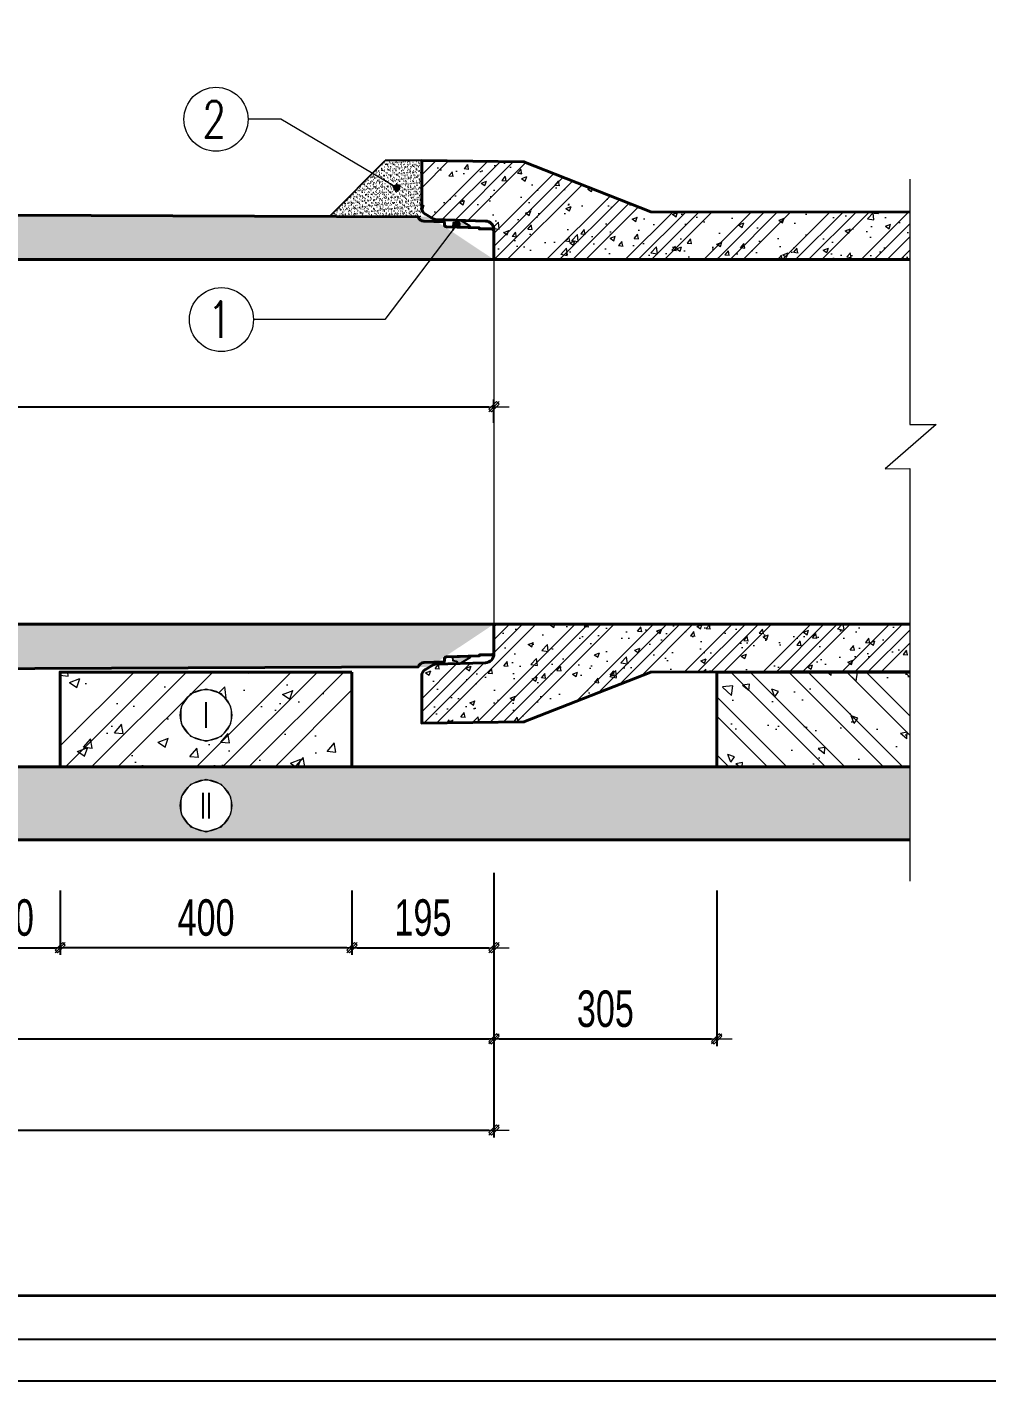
# Model space of a CAD drawing. Header units: inches. Extents: x 144032 to 217447, y 5454 to 57833.
# Drawn here: x 179698 to 181014, y 26884 to 28740 of the extents above; entities that cross this region are included whole.
import ezdxf
from ezdxf.enums import TextEntityAlignment as Align

# ---------------------------------------------------------------- set-up
doc = ezdxf.new("R2010")
doc.units = ezdxf.units.IN
doc.header["$MEASUREMENT"] = 0
for name, color, linetype, lineweight in [('CAT1', 2, 'Continuous', 40), ('dim', 33, 'Continuous', 15), ('ISO', 153, 'Continuous', 13), ('JOINT TAM GIAC', 151, 'Continuous', 25), ('LC Dim', 8, 'Continuous', 18), ('LC Hatch', 252, 'Continuous', 9), ('LC ISO', 153, 'Continuous', 13), ('LC Net manh', 9, 'Continuous', 5), ('LC Net thay', 7, 'Continuous', 25), ('LC Text1', 3, 'Continuous', 20), ('LC Text2', 7, 'Continuous', 25), ('THEP', 1, 'Continuous', 35)]:
    doc.layers.add(name, color=color, linetype=linetype, lineweight=lineweight)
doc.layers.add('ENTTNTHIETKE1', color=2, linetype='Continuous')
doc.layers.add('KHUNGTEN', color=5, linetype='Continuous')
doc.styles.add('General text 2', font='arial.ttf')
doc.styles.add('HOATBIF', font='hoatbif.shx', dxfattribs={"width": 0.7})
doc.styles.add('LC 3', font='vnsimli.shx', dxfattribs={"width": 0.75})
doc.styles.add('TXTDIM', font='', dxfattribs={"width": 0.7})
doc.styles.get('TXTDIM').set_extended_font_data('.VnArial')
doc.dimstyles.new('1-100(1-25)', dxfattribs={"dimscale": 25, "dimtxt": 2.5, "dimasz": 0.35, "dimexe": 0.5, "dimexo": 0, "dimgap": 0.8, "dimtad": 1, "dimdec": 0, "dimzin": 0, "dimdsep": 46, "dimtxsty": 'HOATBIF', "dimblk1": 'DOT', "dimblk2": 'DOT', "dimsah": 1, "dimcen": -1, "dimdle": 1, "dimclrd": 256, "dimclre": 256, "dimclrt": 4, "dimadec": 3, "dimazin": 2, "dimtfac": 0.333333, "dimtdec": 0, "dimtix": 1, "dimtmove": 2, "dimatfit": 3, "dimldrblk": 'DOT', "dimfxl": 1, "dimtvp": 0.833333, "dimtolj": 1, "dimtzin": 0, "dimarcsym": 0})
doc.dimstyles.new('DIM 20', dxfattribs={"dimscale": 20, "dimtxt": 2, "dimasz": 0.3, "dimexe": 0.5, "dimexo": 0, "dimgap": 0.5, "dimtad": 1, "dimdec": 0, "dimzin": 12, "dimdsep": 46, "dimtxsty": 'TXTDIM', "dimblk": 'SLASH', "dimcen": 1.5, "dimclrd": 144, "dimclre": 144, "dimclrt": 1, "dimadec": 0, "dimazin": 0, "dimtfac": 1, "dimtdec": 0, "dimtix": 1, "dimtmove": 0, "dimatfit": 3, "dimldrblk": 'DOT', "dimfxl": 2, "dimtolj": 1, "dimtzin": 0, "dimlwd": 9, "dimlwe": 9, "dimarcsym": 1})
pattern_1 = [(50, (156609.01, 58501.647), (72.87387, -6.37563), [7.62, -83.82]), (355, (156609.01, 58501.65), (-14.09713, 76.42266), [6.096, -67.056]), (100.451, (156615.085, 58501.115), (58.777, 70.04668), [6.476, -71.236]), (50, (156689.01, 58581.647), (72.87387, -6.37563), [7.62, -83.82]), (355, (156689.01, 58581.65), (-14.09713, 76.42266), [6.096, -67.056]), (100.451, (156695.085, 58581.115), (58.777, 70.04668), [6.476, -71.236]), (46.1842, (156609.01, 58521.97), (108.43162, -16.81693), [11.43, -125.73]), (96.6356, (156618.05, 58520.57), (94.9617, 98.97022), [9.714, -106.854]), (351.184, (156609.01, 58521.97), (94.96184, 98.97005), [9.144, -100.584]), (46.1842, (156689.01, 58601.97), (108.43162, -16.81693), [11.43, -125.73]), (96.6356, (156698.05, 58600.57), (94.9617, 98.97022), [9.714, -106.854]), (351.184, (156689.01, 58601.97), (94.96184, 98.97005), [9.144, -100.584]), (21, (156619.17, 58516.887), (60.64595, -40.90621), [7.62, -83.82]), (326, (156619.17, 58516.89), (24.72081, 73.67519), [6.096, -67.056]), (71.4514, (156624.226, 58513.48), (85.3666, 32.76914), [6.476, -71.236]), (21, (156699.17, 58596.887), (60.64595, -40.90621), [7.62, -83.82]), (326, (156699.17, 58596.89), (24.72081, 73.67519), [6.096, -67.056]), (71.4514, (156704.226, 58593.48), (85.3666, 32.76914), [6.476, -71.236]), (37.5, (156609.012, 58501.647), (1.235441, 33.822016), [0, -66.2432, 0, -68.072, 0, -67.31]), (7.5, (156609.012, 58501.647), (26.727865, 40.07223), [0, -38.8112, 0, -64.7192, 0, -25.654]), (327.5, (156586.355, 58501.647), (54.236238, -2.291498), [0, -25.4, 0, -79.248, 0, -105.156]), (317.5, (156576.195, 58501.647), (59.25167, 10.170596), [0, -33.02, 0, -52.6288, 0, -74.676]), (45, (156609.01, 58501.65), (-53.88154, 53.88154), []), (45, (156626.97, 58501.65), (-53.88154, 53.88154), []), (45, (156644.93, 58501.65), (-53.88154, 53.88154), []), (45, (156662.89, 58501.65), (-53.88154, 53.88154), [])]
pattern_2 = [(50, (154609.01, 58501.647), (72.87387, -6.37563), [7.62, -83.82]), (355, (154609.01, 58501.65), (-14.09713, 76.42266), [6.096, -67.056]), (100.451, (154615.085, 58501.115), (58.777, 70.04668), [6.476, -71.236]), (50, (154689.01, 58581.647), (72.87387, -6.37563), [7.62, -83.82]), (355, (154689.01, 58581.65), (-14.09713, 76.42266), [6.096, -67.056]), (100.451, (154695.085, 58581.115), (58.777, 70.04668), [6.476, -71.236]), (46.1842, (154609.01, 58521.97), (108.43162, -16.81693), [11.43, -125.73]), (96.6356, (154618.05, 58520.57), (94.9617, 98.97022), [9.714, -106.854]), (351.184, (154609.01, 58521.97), (94.96184, 98.97005), [9.144, -100.584]), (46.1842, (154689.01, 58601.97), (108.43162, -16.81693), [11.43, -125.73]), (96.6356, (154698.05, 58600.57), (94.9617, 98.97022), [9.714, -106.854]), (351.184, (154689.01, 58601.97), (94.96184, 98.97005), [9.144, -100.584]), (21, (154619.17, 58516.887), (60.64595, -40.90621), [7.62, -83.82]), (326, (154619.17, 58516.89), (24.72081, 73.67519), [6.096, -67.056]), (71.4514, (154624.226, 58513.48), (85.3666, 32.76914), [6.476, -71.236]), (21, (154699.17, 58596.887), (60.64595, -40.90621), [7.62, -83.82]), (326, (154699.17, 58596.89), (24.72081, 73.67519), [6.096, -67.056]), (71.4514, (154704.226, 58593.48), (85.3666, 32.76914), [6.476, -71.236]), (37.5, (154609.012, 58501.647), (1.235441, 33.822016), [0, -66.2432, 0, -68.072, 0, -67.31]), (7.5, (154609.012, 58501.647), (26.727865, 40.07223), [0, -38.8112, 0, -64.7192, 0, -25.654]), (327.5, (154586.355, 58501.647), (54.236238, -2.291498), [0, -25.4, 0, -79.248, 0, -105.156]), (317.5, (154576.195, 58501.647), (59.25167, 10.170596), [0, -33.02, 0, -52.6288, 0, -74.676]), (45, (154609.01, 58501.65), (-53.88154, 53.88154), []), (45, (154626.97, 58501.65), (-53.88154, 53.88154), []), (45, (154644.93, 58501.65), (-53.88154, 53.88154), []), (45, (154662.89, 58501.65), (-53.88154, 53.88154), [])]

# ---------------------------------------------------------------- blocks, each defined once
blk = doc.blocks.new('DOT')
at = {"layer": 'LC Dim'}
blk.add_line((-3, 0), (3, 0), dxfattribs=at)
at = {"layer": 'LC Dim', "color": 4}
blk.add_line((-1, -1), (1, 1), dxfattribs=at)
blk.add_lwpolyline([(0.5, 1), (-1, -0.5), (-0.5, -1), (1, 0.5)], close=True, dxfattribs=at)
blk = doc.blocks.new('*D587')
at = {"layer": 'Defpoints', "color": 0, "ltscale": 2, "transparency": 16777216}
for p in [(179593.4, 27556.5), (179743.4, 27556.5), (179743.4, 27477.9)]:
    blk.add_point(p, dxfattribs=at)
at = {"layer": 'LC Dim', "lineweight": -2, "ltscale": 2, "transparency": 16777216}
for p, q in [((179593.4, 27556.5), (179593.4, 27467.9)), ((179743.4, 27556.5), (179743.4, 27467.9)), ((179600.4, 27477.9), (179736.4, 27477.9))]:
    blk.add_line(p, q, dxfattribs=at)
at = {"layer": 'LC Dim', "lineweight": -2, "ltscale": 2, "transparency": 16777216, "xscale": 7, "yscale": 7, "zscale": 7, "rotation": 180}
blk.add_blockref('DOT', (179593.4, 27477.9), dxfattribs=at)
at = {"layer": 'LC Dim', "lineweight": -2, "ltscale": 2, "transparency": 16777216, "xscale": 7, "yscale": 7, "zscale": 7}
blk.add_blockref('DOT', (179743.4, 27477.9), dxfattribs=at)
at = {"layer": 'LC Dim', "color": 4, "ltscale": 2, "transparency": 16777216, "insert": (179668.4, 27518.9), "char_height": 50, "attachment_point": 5, "style": 'HOATBIF'}
blk.add_mtext('\\A1;150', dxfattribs=at)
blk = doc.blocks.new('_Dot')
at = {"color": 0, "linetype": 'ByBlock', "lineweight": -2}
blk.add_line((-0.5, 0), (-1, 0), dxfattribs=at)
at = {"color": 0, "linetype": 'ByBlock', "const_width": 0.5}
blk.add_lwpolyline([(-0.25, 0, 1), (0.25, 0, 1)], format="xyb", close=True, dxfattribs=at)
blk = doc.blocks.new('*D588')
at = {"layer": 'Defpoints', "color": 0, "ltscale": 2, "transparency": 16777216}
for p in [(179743.4, 27556.5), (180143.4, 27556.5), (179743.4, 27477.9)]:
    blk.add_point(p, dxfattribs=at)
at = {"layer": 'LC Dim', "lineweight": -2, "ltscale": 2, "transparency": 16777216}
for p, q in [((179743.4, 27556.5), (179743.4, 27467.9)), ((180143.4, 27556.5), (180143.4, 27467.9)), ((180136.4, 27477.9), (179750.4, 27477.9))]:
    blk.add_line(p, q, dxfattribs=at)
at = {"layer": 'LC Dim', "lineweight": -2, "ltscale": 2, "transparency": 16777216, "xscale": 7, "yscale": 7, "zscale": 7, "rotation": 180}
blk.add_blockref('DOT', (179743.4, 27477.9), dxfattribs=at)
at = {"layer": 'LC Dim', "lineweight": -2, "ltscale": 2, "transparency": 16777216, "xscale": 7, "yscale": 7, "zscale": 7}
blk.add_blockref('DOT', (180143.4, 27477.9), dxfattribs=at)
at = {"layer": 'LC Dim', "color": 4, "ltscale": 2, "transparency": 16777216, "insert": (179943.4, 27518.9), "char_height": 50, "attachment_point": 5, "style": 'HOATBIF'}
blk.add_mtext('\\A1;400', dxfattribs=at)
blk = doc.blocks.new('*D590')
at = {"layer": 'Defpoints', "color": 0, "ltscale": 2, "transparency": 16777216}
for p in [(178238, 27556.5), (180338, 27556.5), (180338, 27227.9)]:
    blk.add_point(p, dxfattribs=at)
at = {"layer": 'LC Dim', "lineweight": -2, "ltscale": 2, "transparency": 16777216}
for p, q in [((178238, 27556.5), (178238, 27217.9)), ((180338, 27556.5), (180338, 27217.9)), ((178245, 27227.9), (180331, 27227.9))]:
    blk.add_line(p, q, dxfattribs=at)
at = {"layer": 'LC Dim', "lineweight": -2, "ltscale": 2, "transparency": 16777216, "xscale": 7, "yscale": 7, "zscale": 7, "rotation": 180}
blk.add_blockref('DOT', (178238, 27227.9), dxfattribs=at)
at = {"layer": 'LC Dim', "lineweight": -2, "ltscale": 2, "transparency": 16777216, "xscale": 7, "yscale": 7, "zscale": 7}
blk.add_blockref('DOT', (180338, 27227.9), dxfattribs=at)
at = {"layer": 'LC Dim', "color": 4, "ltscale": 2, "transparency": 16777216, "insert": (179288, 27268.9), "char_height": 50, "attachment_point": 5, "style": 'HOATBIF'}
blk.add_mtext('\\A1;2100', dxfattribs=at)
blk = doc.blocks.new('*D591')
at = {"layer": 'Defpoints', "color": 0, "ltscale": 2, "transparency": 16777216}
for p in [(178338, 27556.5), (180338, 27556.5), (180338, 27352.9)]:
    blk.add_point(p, dxfattribs=at)
at = {"layer": 'LC Dim', "lineweight": -2, "ltscale": 2, "transparency": 16777216}
for p, q in [((178338, 27556.5), (178338, 27342.9)), ((180338, 27556.5), (180338, 27342.9)), ((178345, 27352.9), (180331, 27352.9))]:
    blk.add_line(p, q, dxfattribs=at)
at = {"layer": 'LC Dim', "lineweight": -2, "ltscale": 2, "transparency": 16777216, "xscale": 7, "yscale": 7, "zscale": 7, "rotation": 180}
blk.add_blockref('DOT', (178338, 27352.9), dxfattribs=at)
at = {"layer": 'LC Dim', "lineweight": -2, "ltscale": 2, "transparency": 16777216, "xscale": 7, "yscale": 7, "zscale": 7}
blk.add_blockref('DOT', (180338, 27352.9), dxfattribs=at)
at = {"layer": 'LC Dim', "color": 4, "ltscale": 2, "transparency": 16777216, "insert": (179338, 27393.9), "char_height": 50, "attachment_point": 5, "style": 'HOATBIF'}
blk.add_mtext('\\A1;2000', dxfattribs=at)
blk = doc.blocks.new('*D594')
at = {"layer": 'Defpoints', "color": 0, "ltscale": 2, "transparency": 16777216}
for p in [(180338, 27580.3), (180143.4, 27556.5), (180338, 27477.9)]:
    blk.add_point(p, dxfattribs=at)
at = {"layer": 'LC Dim', "lineweight": -2, "ltscale": 2, "transparency": 16777216}
for p, q in [((180338, 27580.3), (180338, 27467.9)), ((180143.4, 27556.5), (180143.4, 27467.9)), ((180150.4, 27477.9), (180331, 27477.9))]:
    blk.add_line(p, q, dxfattribs=at)
at = {"layer": 'LC Dim', "lineweight": -2, "ltscale": 2, "transparency": 16777216, "xscale": 7, "yscale": 7, "zscale": 7, "rotation": 180}
blk.add_blockref('DOT', (180143.4, 27477.9), dxfattribs=at)
at = {"layer": 'LC Dim', "lineweight": -2, "ltscale": 2, "transparency": 16777216, "xscale": 7, "yscale": 7, "zscale": 7}
blk.add_blockref('DOT', (180338, 27477.9), dxfattribs=at)
at = {"layer": 'LC Dim', "color": 4, "ltscale": 2, "transparency": 16777216, "insert": (180240.7, 27518.9), "char_height": 50, "attachment_point": 5, "style": 'HOATBIF'}
blk.add_mtext('\\A1;195', dxfattribs=at)
blk = doc.blocks.new('*D596')
at = {"layer": 'Defpoints', "color": 0, "ltscale": 2, "transparency": 16777216}
for p in [(180338, 27556.5), (180643.4, 27556.5), (180643.4, 27352.9)]:
    blk.add_point(p, dxfattribs=at)
at = {"layer": 'LC Dim', "lineweight": -2, "ltscale": 2, "transparency": 16777216}
for p, q in [((180338, 27556.5), (180338, 27342.9)), ((180643.4, 27556.5), (180643.4, 27342.9)), ((180345, 27352.9), (180636.4, 27352.9))]:
    blk.add_line(p, q, dxfattribs=at)
at = {"layer": 'LC Dim', "lineweight": -2, "ltscale": 2, "transparency": 16777216, "xscale": 7, "yscale": 7, "zscale": 7, "rotation": 180}
blk.add_blockref('DOT', (180338, 27352.9), dxfattribs=at)
at = {"layer": 'LC Dim', "lineweight": -2, "ltscale": 2, "transparency": 16777216, "xscale": 7, "yscale": 7, "zscale": 7}
blk.add_blockref('DOT', (180643.4, 27352.9), dxfattribs=at)
at = {"layer": 'LC Dim', "color": 4, "ltscale": 2, "transparency": 16777216, "insert": (180490.7, 27393.9), "char_height": 50, "attachment_point": 5, "style": 'HOATBIF'}
blk.add_mtext('\\A1;305', dxfattribs=at)
blk = doc.blocks.new('*D598')
at = {"layer": 'Defpoints', "color": 0, "ltscale": 2, "transparency": 16777216}
for p in [(180338, 28219.4), (178338, 28197.6), (180338, 28197.6)]:
    blk.add_point(p, dxfattribs=at)
at = {"layer": 'LC Dim', "lineweight": -2, "ltscale": 2, "transparency": 16777216}
for p, q in [((178338, 28197.6), (178338, 28229.4)), ((180338, 28197.6), (180338, 28229.4)), ((178345, 28219.4), (180331, 28219.4))]:
    blk.add_line(p, q, dxfattribs=at)
at = {"layer": 'LC Dim', "lineweight": -2, "ltscale": 2, "transparency": 16777216, "xscale": 7, "yscale": 7, "zscale": 7, "rotation": 180}
blk.add_blockref('DOT', (178338, 28219.4), dxfattribs=at)
at = {"layer": 'LC Dim', "lineweight": -2, "ltscale": 2, "transparency": 16777216, "xscale": 7, "yscale": 7, "zscale": 7}
blk.add_blockref('DOT', (180338, 28219.4), dxfattribs=at)
at = {"layer": 'LC Dim', "color": 4, "ltscale": 2, "transparency": 16777216, "insert": (179338, 28260.4), "char_height": 50, "attachment_point": 5, "style": 'HOATBIF'}
blk.add_mtext('\\A1;2000', dxfattribs=at)
blk = doc.blocks.new('*U26')
at = {"layer": 'Defpoints'}
blk.add_lwpolyline([(0, 2.97), (-1.75, 2.41), (-2.83, 0.92), (-2.83, -0.92), (-1.75, -2.41), (0, -2.98), (1.75, -2.41), (2.83, -0.92), (2.83, 0.92), (1.75, 2.41)], close=True, dxfattribs=at)
at = {"layer": 'LC Text1', "style": 'General text 2', "width": 0.6, "flags": 8}
blk.add_attdef('SYMBOL', text='', height=3, dxfattribs=at).set_placement((0, 0), align=Align.MIDDLE_CENTER)
blk.add_wipeout([(0, 2.97), (-1.75, 2.41), (-2.83, 0.92), (-2.83, -0.92), (-1.75, -2.41), (0, -2.98), (1.75, -2.41), (2.83, -0.92), (2.83, 0.92), (1.75, 2.41)]).dxf.layer = 'LC Net manh'
at = {"layer": 'LC ISO'}
blk.add_circle((0, 0), 2.98, dxfattribs=at)
blk = doc.blocks.new('SLASH')
at = {"layer": 'dim', "color": 16, "linetype": 'Continuous'}
for p, q in [((-1.2, 0), (1.2, 0)), ((-0.6, -0.6), (0.6, 0.6))]:
    blk.add_line(p, q, dxfattribs=at)
blk = doc.blocks.new('khung vpn')
at = {"layer": 'Defpoints'}
blk.add_line((52498.758, -4235.276), (52556.46, -4235.276), dxfattribs=at)
at = {"layer": 'KHUNGTEN'}
blk.add_lwpolyline([(52556.243, -4234.885), (52502.048, -4234.885), (52502.048, -4195.662), (52556.243, -4195.662)], close=True, dxfattribs=at)
at = {"layer": 'THEP'}
blk.add_lwpolyline([(52555.832, -4234.474), (52502.459, -4234.474), (52502.459, -4196.073), (52555.832, -4196.073)], close=True, dxfattribs=at)

msp = doc.modelspace()

# ---------------------------------------------------------------- hatches: boundary and pattern name
at = {"layer": 'JOINT TAM GIAC'}
h = msp.add_hatch(color=256, dxfattribs=at)
h.paths.add_polyline_path([(180304.9, 28465.4, 0.524425), (180305.4, 28466.9), (180292.8, 28474.9), (180288.6, 28475), (180288.5, 28474.5, -0.329988), (180287.1, 28472.7), (180286.5, 28472.5), (180282.4, 28471.5), (180286.5, 28466)])
h.paths.add_polyline_path([(180282.4, 28471.5), (180282.1, 28471.5), (180281.7, 28466.8, 0.429124), (180282.3, 28466.1), (180286.5, 28466)])
h = msp.add_hatch(color=256, dxfattribs=at)
h.paths.add_polyline_path([(180304.9, 27877.2, -0.524425), (180305.4, 27875.7), (180292.8, 27867.7), (180288.6, 27867.6), (180288.5, 27868.1, 0.329988), (180287.1, 27869.9), (180286.5, 27870.1), (180282.4, 27871), (180286.5, 27876.6)])
h.paths.add_polyline_path([(180282.4, 27871), (180282.1, 27871.1), (180281.7, 27875.8, -0.429124), (180282.3, 27876.5), (180286.5, 27876.6)])
at = {"layer": 'LC Hatch', "ltscale": 200}
h = msp.add_hatch(dxfattribs=at)
h.set_pattern_fill('BT-DA1X2', color=256, scale=0.4, style=0, pattern_type=2)
h.set_pattern_definition(pattern_2)
edge = h.paths.add_edge_path()
edge.add_line((180249.4, 28480.1), (178552.9, 28486.8))
edge.add_line((178552.9, 28486.8), (178379, 28555.3))
edge.add_line((178379, 28555.3), (178239, 28556.8))
edge.add_line((178239, 28556.8), (178239, 28491.8))
edge.add_arc((178249, 28491.8), 10, 180, 240)
edge.add_line((178244, 28483.2), (178254.7, 28477))
edge.add_arc((178257.7, 28482.2), 6, 240, 268.1689)
edge.add_line((178257.5, 28476.2), (178326.4, 28474))
edge.add_arc((178326, 28462), 12, 0, 88.1689, ccw=False)
edge.add_line((178338, 28462), (178338, 28421.2))
edge.add_line((178338, 28421.2), (180338, 28421.2))
edge.add_line((180338, 28421.2), (180249.4, 28480.1))
h = msp.add_hatch(dxfattribs=at)
h.set_pattern_fill('AR-SAND', color=256, scale=3)
h.set_pattern_definition([(37.5, (261258.619, 104580.389), (-0.18898007, 5.7804713), [0, -4.56, 0, -5.1, 0, -4.875]), (7.5, (261258.619, 104580.389), (5.3093301, 8.4664382), [0, -2.46, 0, -4.11, 0, -1.575]), (327.5, (261254.929, 104580.389), (9.34242559, 0.01697716), [0, -1.5, 0, -5.4, 0, -7.05]), (317.5, (261254.929, 104580.389), (9.0183798, 2.6330267), [0, -0.75, 0, -3.54, 0, -4.05])])
h.paths.add_polyline_path([(180189, 28556.8), (180112.4, 28480.1), (180239, 28479.8), (180239, 28491.8), (180239, 28556.8)])
h = msp.add_hatch(dxfattribs=at)
h.set_pattern_fill('BT-DA1X2', color=256, scale=0.4, style=0, pattern_type=2)
h.set_pattern_definition(pattern_1)
edge = h.paths.add_edge_path()
edge.add_line((180908, 28486.2), (180552.9, 28486.8))
edge.add_line((180552.9, 28486.8), (180379, 28555.3))
edge.add_line((180379, 28555.3), (180239, 28556.8))
edge.add_line((180239, 28556.8), (180239, 28491.8))
edge.add_arc((180249, 28491.8), 10, 180, 240)
edge.add_line((180244, 28483.2), (180254.7, 28477))
edge.add_arc((180257.7, 28482.2), 6, 240, 268.1689)
edge.add_line((180257.5, 28476.2), (180326.4, 28474))
edge.add_arc((180326, 28462), 12, 0, 88.1689, ccw=False)
edge.add_line((180338, 28462), (180338, 28421.2))
edge.add_line((180338, 28421.2), (180908, 28421.2))
edge.add_line((180908, 28421.2), (180908, 28486.2))
h = msp.add_hatch(dxfattribs=at)
h.set_pattern_fill('BT-DA1X2', color=256, scale=0.4, style=0, pattern_type=2)
h.set_pattern_definition(pattern_1)
edge = h.paths.add_edge_path()
edge.add_line((180908, 27921.4), (180338, 27921.4))
edge.add_line((180338, 27921.4), (180338, 27880.6))
edge.add_arc((180326, 27880.6), 12, -88.1689, 0, ccw=False)
edge.add_line((180326.4, 27868.6), (180257.5, 27866.4))
edge.add_arc((180257.7, 27860.4), 6, 91.8311, 120)
edge.add_line((180254.7, 27865.6), (180244, 27859.4))
edge.add_arc((180249, 27850.7), 10, 120, 180)
edge.add_line((180239, 27850.7), (180239, 27785.8))
edge.add_line((180239, 27785.8), (180379, 27787.3))
edge.add_line((180379, 27787.3), (180552.9, 27855.8))
edge.add_line((180552.9, 27855.8), (180908, 27856.4))
edge.add_line((180908, 27856.4), (180908, 27921.4))
h = msp.add_hatch(dxfattribs=at)
h.set_pattern_fill('BT-DA1X2', color=256, scale=0.8, style=0, pattern_type=2)
h.set_pattern_definition([(50, (156609.01, 58501.65), (145.74774, -12.75127), [15.24, -167.64]), (355, (156609.01, 58501.65), (-28.19426, 152.8453), [12.192, -134.112]), (100.451, (156621.16, 58500.58), (117.554, 140.09335), [12.952, -142.472]), (50, (156769.01, 58661.65), (145.74774, -12.75127), [15.24, -167.64]), (355, (156769.01, 58661.65), (-28.19426, 152.8453), [12.192, -134.112]), (100.451, (156781.16, 58660.58), (117.554, 140.09335), [12.952, -142.472]), (46.1842, (156609.01, 58542.29), (216.8632, -33.6339), [22.86, -251.46]), (96.6356, (156627.08, 58539.48), (189.9234, 197.9404), [19.428, -213.708]), (351.184, (156609.01, 58542.29), (189.9237, 197.9401), [18.288, -201.168]), (46.1842, (156769.01, 58702.29), (216.8632, -33.6339), [22.86, -251.46]), (96.6356, (156787.08, 58699.48), (189.9234, 197.9404), [19.428, -213.708]), (351.184, (156769.01, 58702.29), (189.9237, 197.9401), [18.288, -201.168]), (21, (156629.33, 58532.13), (121.2919, -81.8124), [15.24, -167.64]), (326, (156629.33, 58532.13), (49.4416, 147.3504), [12.192, -134.112]), (71.4514, (156639.44, 58525.31), (170.7332, 65.5383), [12.952, -142.472]), (21, (156789.33, 58692.13), (121.2919, -81.8124), [15.24, -167.64]), (326, (156789.33, 58692.13), (49.4416, 147.3504), [12.192, -134.112]), (71.4514, (156799.44, 58685.31), (170.7332, 65.5383), [12.952, -142.472]), (37.5, (156609.01, 58501.647), (2.47088, 67.64403), [0, -132.4864, 0, -136.144, 0, -134.62]), (7.5, (156609.01, 58501.65), (53.45573, 80.14446), [0, -77.6224, 0, -129.4384, 0, -51.308]), (327.5, (156563.7, 58501.647), (108.472476, -4.582995), [0, -50.8, 0, -158.496, 0, -210.312]), (317.5, (156543.38, 58501.65), (118.50335, 20.3412), [0, -66.04, 0, -105.2576, 0, -149.352]), (45, (156609.01, 58501.65), (-107.7631, 107.7631), []), (45, (156644.93, 58501.65), (-107.7631, 107.7631), []), (45, (156680.85, 58501.65), (-107.7631, 107.7631), []), (45, (156716.78, 58501.65), (-107.7631, 107.7631), [])])
h.paths.add_polyline_path([(180143.4, 27855.8), (179743.4, 27855.8), (179743.4, 27725.8), (180143.4, 27725.8)])
at = {"layer": 'LC Hatch'}
h = msp.add_hatch(dxfattribs=at)
h.set_pattern_fill('BTCT', color=256, scale=15, angle=90, style=0)
h.set_pattern_definition([(140, (270124.39, 57877.11), (9.41282, 107.58903), [11.25, -123.75]), (85, (270124.39, 57877.11), (-112.82882, -20.8127), [9, -99]), (190.4514, (270125.18, 57886.08), (-103.41593, 86.77641), [9.56103, -105.17132]), (136.1842, (270094.39, 57877.11), (24.82785, 160.08616), [16.875, -185.625]), (186.6356, (270096.46, 57890.45), (-146.11768, 140.1994), [14.34154, -157.75695]), (81.1842, (270094.39, 57877.11), (-146.1178, 140.1993), [13.5, -148.5]), (111, (270101.89, 57892.11), (60.39283, 89.53606), [11.25, -123.75]), (56, (270101.89, 57892.11), (-108.77251, 36.4973), [9, -99]), (161.4514, (270106.92, 57899.57), (-48.37957, 126.0334), [9.56103, -105.17132]), (127.5, (270124.39, 57877.11), (-49.934078, 1.823978), [0, -97.8, 0, -100.5, 0, -99.375]), (97.5, (270124.39, 57877.11), (-59.161757, 39.46043), [0, -57.3, 0, -95.55, 0, -37.875]), (57.5, (270124.39, 57843.66), (3.38323, 80.073365), [0, -37.5, 0, -117, 0, -155.25]), (47.5, (270124.39, 57828.66), (-15.015747, 87.477925), [0, -48.75, 0, -77.7, 0, -110.25]), (135, (270124.39, 57877.11), (-39.774756, -39.774756), []), (135, (270124.39, 57903.626), (-39.774756, -39.774756), [])])
h.paths.add_polyline_path([(180997, 27748.1), (180997, 27838.1)])
h.paths.add_polyline_path([(180908, 27725.8), (180908, 27855.8), (180643.4, 27855.8), (180643.4, 27725.8)])
h = msp.add_hatch(dxfattribs=at)
h.set_pattern_fill('AR-CONC', color=256, scale=8, style=0)
h.set_pattern_definition([(50, (261294.2, 63209.02), (57.380815, -5.02017), [6, -66]), (355, (261294.2, 63209.02), (-11.100107, 60.17537), [4.8, -52.8]), (100.4514, (261298.984, 63208.6), (46.28075, 55.155163), [5.099215, -56.09137]), (46.1842, (261294.2, 63225.02), (85.379284, -13.24152), [9, -99]), (96.6356, (261301.32, 63223.92), (74.77302, 77.92943), [7.64882, -84.13704]), (351.1842, (261294.2, 63225.02), (74.772956, 77.92949), [7.2, -79.2]), (21, (261302.2, 63221.02), (47.752564, -32.209511), [6, -66]), (326, (261302.2, 63221.02), (19.465227, 58.012004), [4.8, -52.8]), (71.4514, (261306.18, 63218.336), (67.21781, 25.80244), [5.099215, -56.09137]), (37.5, (261294.202, 63209.02), (0.9727884, 26.6315083), [0, -52.16, 0, -53.6, 0, -53]), (7.5, (261294.202, 63209.02), (21.045563, 31.552937), [0, -30.56, 0, -50.96, 0, -20.2]), (327.5, (261276.362, 63209.02), (42.705795, -1.8043897), [0, -20, 0, -62.4, 0, -82.8]), (317.5, (261268.362, 63209.02), (46.654894, 8.008399), [0, -26, 0, -41.44, 0, -58.8])])
h.paths.add_polyline_path([(177793.9, 27725.8), (177793.9, 27625.8), (180908, 27625.8), (180908, 27725.8), (180643.4, 27725.8)])

# ---------------------------------------------------------------- linework, layer by layer
at = {"layer": 'CAT1'}
for p, q in [((177793.9, 28421.2), (180908, 28421.2)), ((177793.9, 27921.4), (180908, 27921.4)), ((177793.9, 27725.8), (180908, 27725.8)), ((177793.9, 27625.8), (180908, 27625.8))]:
    msp.add_line(p, q, dxfattribs=at)
for points in [[(180338, 28421.2), (180338, 28459.3, 0.414214), (180334, 28463.3), (180318, 28463.3), (180318, 28464, 0.404875), (180317.3, 28464.8), (180272.9, 28466.2, -0.404875), (180270, 28469.2), (180270, 28472.1, 0.404875), (180269.3, 28472.8), (180242.1, 28473.7, -0.306528), (180234, 28479.6), (180233.9, 28479.8), (178552.9, 28486.8), (178379, 28555.3), (178239, 28556.8), (178239, 28491.8, 0.267949), (178244, 28483.2), (178254.7, 28477, 0.123533), (178257.5, 28476.2), (178326.4, 28474, -0.404884), (178338, 28462), (178338, 28421.2)], [(180908, 28486.2), (180552.9, 28486.8), (180379, 28555.3), (180239, 28556.8), (180239, 28491.8, 0.267949), (180244, 28483.2), (180254.7, 28477, 0.123533), (180257.5, 28476.2), (180326.4, 28474, -0.404884), (180338, 28462), (180338, 28421.2)], [(180338, 27921.4), (180338, 27883.3, -0.414214), (180334, 27879.3), (180318, 27879.3), (180318, 27878.6, -0.404875), (180317.3, 27877.8), (180272.9, 27876.4, 0.404875), (180270, 27873.4), (180270, 27870.5, -0.404875), (180269.3, 27869.8), (180242.1, 27868.9, 0.306528), (180234, 27863), (180233.9, 27862.8), (178552.9, 27855.8), (178379, 27787.3), (178239, 27785.8), (178239, 27850.7, -0.267949), (178244, 27859.4), (178254.7, 27865.6, -0.123533), (178257.5, 27866.4), (178326.4, 27868.6, 0.404884), (178338, 27880.6), (178338, 27921.4)], [(180908, 27856.4), (180552.9, 27855.8), (180379, 27787.3), (180239, 27785.8), (180239, 27850.7, -0.267949), (180244, 27859.4), (180254.7, 27865.6, -0.123533), (180257.5, 27866.4), (180326.4, 27868.6, 0.404884), (180338, 27880.6), (180338, 27921.4)]]:
    msp.add_lwpolyline(points, format="xyb", dxfattribs=at)
msp.add_lwpolyline([(180143.4, 27855.8), (179743.4, 27855.8), (179743.4, 27725.8), (180143.4, 27725.8)], close=True, dxfattribs=at)
msp.add_lwpolyline([(180908, 27725.8), (180643.4, 27725.8), (180643.4, 27855.8), (180908, 27855.8)], dxfattribs=at)
at = {"layer": 'ISO'}
msp.add_line((180338, 28421.2), (180338, 27921.4), dxfattribs=at)
msp.add_lwpolyline([(180908, 28531.2), (180908, 28195.1), (180944, 28195.1), (180874, 28134.5), (180908, 28134.8), (180908, 27569)], dxfattribs=at)
at = {"layer": 'JOINT TAM GIAC'}
for points in [[(180288.6, 28475), (180288.5, 28474.5, -0.329988), (180287.1, 28472.7), (180286.5, 28472.5), (180282.1, 28471.5), (180281.7, 28466.8, 0.429124), (180282.3, 28466.1), (180283.2, 28466.1), (180283.4, 28465.9), (180283.5, 28465.9), (180283.7, 28465.9), (180283.8, 28465.9), (180283.9, 28466), (180285.1, 28466), (180285.2, 28465.9), (180285.2, 28465.9), (180285.3, 28465.9), (180285.3, 28465.9), (180285.4, 28465.8), (180285.4, 28465.8), (180285.4, 28465.8), (180285.5, 28465.8), (180285.5, 28465.8), (180285.5, 28465.8), (180285.5, 28465.8), (180285.5, 28465.8), (180285.6, 28465.8), (180285.6, 28465.8), (180285.6, 28465.8), (180285.6, 28465.8), (180285.6, 28465.8), (180285.7, 28465.8), (180285.7, 28465.9), (180285.7, 28465.9), (180285.7, 28465.9), (180285.8, 28465.9), (180285.8, 28465.9), (180285.8, 28466), (180287, 28465.9), (180287.1, 28465.9), (180287.2, 28465.8), (180287.2, 28465.8), (180287.3, 28465.8), (180287.3, 28465.8), (180287.3, 28465.8), (180287.4, 28465.7), (180287.4, 28465.7), (180287.4, 28465.7), (180287.4, 28465.7), (180287.4, 28465.7), (180287.5, 28465.7), (180287.5, 28465.7), (180287.5, 28465.7), (180287.5, 28465.7), (180287.5, 28465.8), (180287.6, 28465.8), (180287.6, 28465.8), (180287.6, 28465.8), (180287.6, 28465.8), (180287.7, 28465.8), (180287.7, 28465.8), (180287.7, 28465.9), (180287.8, 28465.9), (180288.9, 28465.9), (180289.2, 28465.7), (180289.3, 28465.7), (180289.5, 28465.7), (180289.6, 28465.7), (180289.7, 28465.8), (180290.9, 28465.8), (180291.1, 28465.6), (180291.3, 28465.6), (180291.4, 28465.6), (180291.5, 28465.7), (180291.6, 28465.8), (180292.8, 28465.7), (180293, 28465.6), (180293.2, 28465.5), (180293.3, 28465.5), (180293.4, 28465.6), (180293.5, 28465.7), (180294.7, 28465.7), (180295, 28465.5), (180295.1, 28465.5), (180295.2, 28465.5), (180295.4, 28465.5), (180295.5, 28465.6), (180296.7, 28465.6), (180296.9, 28465.4), (180297, 28465.4), (180297.2, 28465.4), (180297.3, 28465.5), (180297.4, 28465.6), (180298.6, 28465.5), (180298.8, 28465.4), (180299, 28465.3), (180299.1, 28465.3), (180299.2, 28465.4), (180299.3, 28465.5), (180300.5, 28465.4), (180300.7, 28465.3), (180300.9, 28465.3), (180301, 28465.3), (180301.2, 28465.3), (180301.3, 28465.4), (180304.6, 28465.3, 0.649989), (180305.4, 28466.9), (180292.8, 28474.9)], [(180288.6, 27867.6), (180288.5, 27868.1, 0.329988), (180287.1, 27869.9), (180286.5, 27870.1), (180282.1, 27871.1), (180281.7, 27875.8, -0.429124), (180282.3, 27876.5), (180283.2, 27876.5), (180283.4, 27876.7), (180283.5, 27876.7), (180283.7, 27876.7), (180283.8, 27876.6), (180283.9, 27876.6), (180285.1, 27876.6), (180285.2, 27876.6), (180285.2, 27876.7), (180285.3, 27876.7), (180285.3, 27876.7), (180285.4, 27876.7), (180285.4, 27876.8), (180285.4, 27876.8), (180285.5, 27876.8), (180285.5, 27876.8), (180285.5, 27876.8), (180285.5, 27876.8), (180285.5, 27876.8), (180285.6, 27876.8), (180285.6, 27876.8), (180285.6, 27876.8), (180285.6, 27876.8), (180285.6, 27876.8), (180285.7, 27876.7), (180285.7, 27876.7), (180285.7, 27876.7), (180285.7, 27876.7), (180285.8, 27876.7), (180285.8, 27876.6), (180285.8, 27876.6), (180287, 27876.7), (180287.1, 27876.7), (180287.2, 27876.7), (180287.2, 27876.8), (180287.3, 27876.8), (180287.3, 27876.8), (180287.3, 27876.8), (180287.4, 27876.8), (180287.4, 27876.8), (180287.4, 27876.8), (180287.4, 27876.8), (180287.4, 27876.8), (180287.5, 27876.8), (180287.5, 27876.8), (180287.5, 27876.8), (180287.5, 27876.8), (180287.5, 27876.8), (180287.6, 27876.8), (180287.6, 27876.8), (180287.6, 27876.8), (180287.6, 27876.8), (180287.7, 27876.8), (180287.7, 27876.7), (180287.7, 27876.7), (180287.8, 27876.7), (180288.9, 27876.7), (180289.2, 27876.9), (180289.3, 27876.9), (180289.5, 27876.9), (180289.6, 27876.8), (180289.7, 27876.8), (180290.9, 27876.8), (180291.1, 27876.9), (180291.3, 27877), (180291.4, 27877), (180291.5, 27876.9), (180291.6, 27876.8), (180292.8, 27876.9), (180293, 27877), (180293.2, 27877.1), (180293.3, 27877.1), (180293.4, 27877), (180293.5, 27876.9), (180294.7, 27876.9), (180295, 27877.1), (180295.1, 27877.1), (180295.2, 27877.1), (180295.4, 27877), (180295.5, 27877), (180296.7, 27877), (180296.9, 27877.1), (180297, 27877.2), (180297.2, 27877.2), (180297.3, 27877.1), (180297.4, 27877), (180298.6, 27877.1), (180298.8, 27877.2), (180299, 27877.3), (180299.1, 27877.3), (180299.2, 27877.2), (180299.3, 27877.1), (180300.5, 27877.1), (180300.7, 27877.3), (180300.9, 27877.3), (180301, 27877.3), (180301.2, 27877.2), (180301.3, 27877.2), (180304.6, 27877.3, -0.649989), (180305.4, 27875.7), (180292.8, 27867.7)]]:
    msp.add_lwpolyline(points, format="xyb", dxfattribs=at)
at = {"layer": 'LC Dim'}
for centre in [(179957, 28613.5), (179964.5, 28338.9)]:
    msp.add_circle(centre, 43.9, dxfattribs=at)
at = {"layer": 'LC Net thay'}
for p in [(180112.4, 28480.2), (180239, 28556.8)]:
    msp.add_line(p, (180189, 28556.8), dxfattribs=at)

# ---------------------------------------------------------------- texts
at = {"layer": 'LC Text2', "ltscale": 100, "style": 'LC 3', "width": 0.75}
for s, p in [('2', (179954.5, 28613.5)), ('1', (179962, 28338.9))]:
    msp.add_text(s, height=50.1, dxfattribs=at).set_placement(p, align=Align.MIDDLE_CENTER)

# ---------------------------------------------------------------- dimensions: what is measured, and where the dimension line sits
at = {"layer": 'LC Dim', "ltscale": 2}
for base, p1, p2, picture, middle in [((180338, 28219.4), (178338, 28197.6), (180338, 28197.6), '*D598', (179338, 28260.4)), ((180338, 27477.9), (180143.4, 27556.5), (180338, 27580.3), '*D594', (180240.7, 27518.9)), ((180338, 27227.9), (178238, 27556.5), (180338, 27556.5), '*D590', (179288, 27268.9)), ((180338, 27352.9), (178338, 27556.5), (180338, 27556.5), '*D591', (179338, 27393.9)), ((180643.4, 27352.9), (180338, 27556.5), (180643.4, 27556.5), '*D596', (180490.7, 27393.9))]:
    dim = msp.add_linear_dim(base=base, p1=p1, p2=p2, dimstyle='1-100(1-25)', override={"dimscale": 20}, dxfattribs=at)
    dim.commit()
    dim.dimension.update_dxf_attribs({"geometry": picture, "text_midpoint": middle})
for p1, picture, middle in [((179593.4, 27556.5), '*D587', (179668.4, 27518.9)), ((180143.4, 27556.5), '*D588', (179943.4, 27518.9))]:
    dim = msp.add_linear_dim(base=(179743.4, 27477.9), p1=p1, p2=(179743.4, 27556.5), angle=180, dimstyle='1-100(1-25)', override={"dimscale": 20}, dxfattribs=at)
    dim.commit()
    dim.dimension.update_dxf_attribs({"geometry": picture, "text_midpoint": middle})

# ---------------------------------------------------------------- leaders
at = {"layer": 'LC Hatch'}
for points in [[(180204.8, 28519.7), (180045.8, 28613.5), (180000.8, 28613.5)], [(180287.5, 28469.5), (180188.4, 28338.9), (180008.4, 28338.9)]]:
    msp.add_leader(points, dimstyle='DIM 20', override={"dimasz": 0.5, "dimtad": 0}, dxfattribs=at)

# ---------------------------------------------------------------- next in the draw order: block references
at = {"layer": 'LC Net manh'}
ref = msp.add_blockref('*U26', (179943.4, 27796.8), dxfattribs=dict(at, xscale=11.85611294117333, yscale=11.85611294117333, zscale=11.85611294117333))
ref.add_attrib('SYMBOL', 'I', dxfattribs={"layer": 'LC Text1', "height": 35.6, "style": 'General text 2', "width": 0.6}).set_placement((179943.4, 27796.8), align=Align.MIDDLE_CENTER)
ref = msp.add_blockref('*U26', (179943.4, 27672.7), dxfattribs=dict(at, xscale=11.85611294117333, yscale=11.85611294117333, zscale=11.85611294117333))
ref.add_attrib('SYMBOL', 'II', dxfattribs={"layer": 'LC Text1', "height": 35.57, "style": 'General text 2', "width": 0.6}).set_placement((179943.4, 27672.7), align=Align.MIDDLE_CENTER)

# ---------------------------------------------------------------- next in the draw order: hatches: boundary and pattern name
at = {"layer": 'LC Hatch', "ltscale": 200}
h = msp.add_hatch(dxfattribs=at)
h.set_pattern_fill('BT-DA1X2', color=256, scale=0.4, style=0, pattern_type=2)
h.set_pattern_definition(pattern_2)
edge = h.paths.add_edge_path()
edge.add_line((180249.4, 27862.5), (178552.9, 27855.8))
edge.add_line((178552.9, 27855.8), (178379, 27787.3))
edge.add_line((178379, 27787.3), (178239, 27785.8))
edge.add_line((178239, 27785.8), (178239, 27850.7))
edge.add_arc((178249, 27850.7), 10, 120, 180, ccw=False)
edge.add_line((178244, 27859.4), (178254.7, 27865.6))
edge.add_arc((178257.7, 27860.4), 6, 91.8311, 120, ccw=False)
edge.add_line((178257.5, 27866.4), (178326.4, 27868.6))
edge.add_arc((178326, 27880.6), 12, 271.8311, 360)
edge.add_line((178338, 27880.6), (178338, 27921.4))
edge.add_line((178338, 27921.4), (180338, 27921.4))
edge.add_line((180338, 27921.4), (180249.4, 27862.5))

# ---------------------------------------------------------------- next in the draw order: block references
at = {"layer": 'ENTTNTHIETKE1', "color": 6, "xscale": 145.5769351532813, "yscale": 145.5769351532813, "zscale": 145.5769351532813}
msp.add_blockref('khung vpn', (-7465608.4, 643442.5), dxfattribs=at)

doc.saveas('drawing.dxf')
